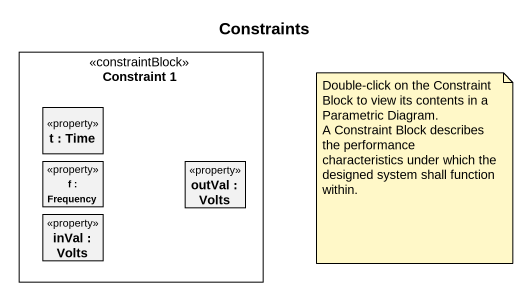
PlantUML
@startuml
title Constraints
rectangle "Constraint 1" as Constraint_1 <<constraintBlock>> {
  rectangle "t : Time" as t <<property>>
  rectangle "f : Frequency" as f <<property>>
  rectangle "outVal : Volts" as outVal <<property>>
  rectangle "inVal : Volts" as inVal <<property>>
}
note as N1
  Double-click on the Constraint Block to view its contents in a Parametric Diagram.
  A Constraint Block describes the performance characteristics under which the designed system shall function within.
end note
@enduml
